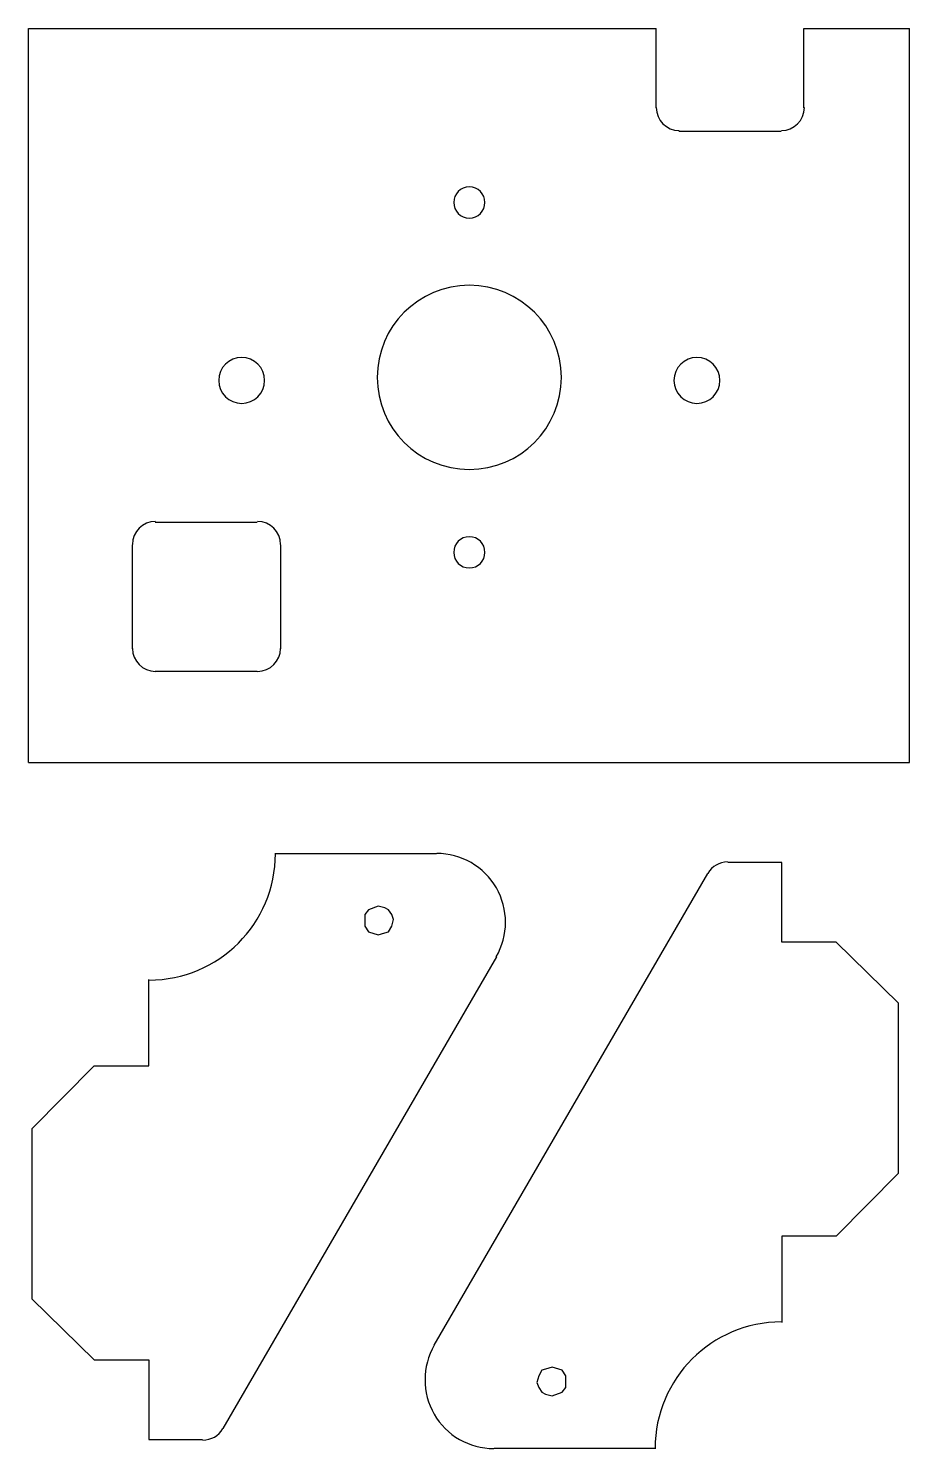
# Model space of a CAD drawing. Extents: x 6.5 to 37, y 242.5 to 291.7.
import ezdxf

# ---------------------------------------------------------------- set-up
doc = ezdxf.new("R2010")
doc.units = 0
doc.layers.add('Layer_1', color=7, linetype='CONTINUOUS')

msp = doc.modelspace()

# ---------------------------------------------------------------- linework, layer by layer
at = {"layer": 'Layer_1', "color": 7}
for points in [[(6.492342, 291.661515), (28.209342, 291.661515)], [(6.492342, 266.261515), (6.492342, 291.661515)], [(28.209342, 288.909849), (28.209342, 291.661515)], [(33.310508, 288.909849), (33.310508, 291.661515)], [(33.310508, 291.661515), (36.972342, 291.661515)], [(36.972342, 266.261515), (36.972342, 291.661515)], [(28.992508, 288.105515), (32.527342, 288.105515)], [(10.873842, 274.580015), (14.408675, 274.580015)], [(10.090675, 270.198515), (10.090675, 273.796849)], [(15.213008, 273.796849), (15.213008, 270.198515)], [(14.408675, 269.415349), (10.873842, 269.415349)], [(6.492342, 266.261515), (36.972342, 266.261515)], [(15.016028, 263.114978), (20.604028, 263.114978)], [(20.528198, 246.098403), (29.989698, 262.417903)], [(36.593698, 252.046236), (36.593698, 257.930569), (34.434698, 260.047236), (32.550865, 260.047236), (32.550865, 262.798903), (30.688198, 262.798903)], [(18.127528, 260.596144), (18.254528, 260.405644), (18.593195, 260.299811), (18.826028, 260.363311), (18.953028, 260.405644), (19.058862, 260.596144), (19.122362, 260.828978), (19.058862, 260.998311), (18.953028, 261.167644), (18.826028, 261.231144), (18.593195, 261.294644), (18.254528, 261.167644), (18.127528, 260.998311), (18.127528, 260.596144)], [(22.678362, 259.537811), (13.216862, 243.218311)], [(6.612862, 253.589978), (8.771862, 255.770147), (10.655695, 255.770147), (10.655695, 258.754644)], [(6.612862, 253.589978), (6.612862, 247.705644), (8.771862, 245.588978), (10.655695, 245.588978), (10.655695, 242.837311), (12.518362, 242.837311)], [(36.593698, 252.046236), (34.434698, 249.866069), (32.550865, 249.866069), (32.550865, 246.881569)], [(25.079031, 245.040069), (24.952031, 245.230569), (24.613365, 245.336403), (24.380531, 245.272903), (24.253531, 245.230569), (24.147698, 245.040069), (24.084198, 244.807236), (24.147698, 244.637903), (24.253531, 244.468569), (24.380531, 244.405069), (24.613365, 244.341569), (24.952031, 244.468569), (25.079031, 244.637903), (25.079031, 245.040069)], [(28.190531, 242.521236), (22.602531, 242.521236)]]:
    msp.add_lwpolyline(points, dxfattribs=at)
for points in [[(28.209342, 288.920432), (28.209342, 288.482056), (28.564716, 288.126682), (29.003092, 288.126682)], [(32.537925, 288.126682), (32.976301, 288.126682), (33.331675, 288.482056), (33.331675, 288.920432)], [(21.742925, 286.179349), (21.444829, 286.179349), (21.203175, 285.937694), (21.203175, 285.639599)], [(22.282675, 285.639599), (22.282675, 285.937694), (22.041021, 286.179349), (21.742925, 286.179349)], [(21.203175, 285.639599), (21.203175, 285.341503), (21.444829, 285.099849), (21.742925, 285.099849)], [(21.742925, 285.099849), (22.041021, 285.099849), (22.282675, 285.341503), (22.282675, 285.639599)], [(21.742925, 282.771515), (19.983576, 282.771515), (18.557342, 281.345281), (18.557342, 279.585932)], [(24.928508, 279.585932), (24.928508, 281.345281), (23.502274, 282.771515), (21.742925, 282.771515)], [(13.868925, 280.273849), (13.430549, 280.273849), (13.075175, 279.918475), (13.075175, 279.480099)], [(14.662675, 279.480099), (14.662675, 279.918475), (14.307301, 280.273849), (13.868925, 280.273849)], [(29.616925, 280.273849), (29.178549, 280.273849), (28.823175, 279.918475), (28.823175, 279.480099)], [(30.410675, 279.480099), (30.410675, 279.918475), (30.055301, 280.273849), (29.616925, 280.273849)], [(13.075175, 279.480099), (13.075175, 279.041723), (13.430549, 278.686349), (13.868925, 278.686349)], [(13.868925, 278.686349), (14.307301, 278.686349), (14.662675, 279.041723), (14.662675, 279.480099)], [(18.557342, 279.585932), (18.557342, 277.826583), (19.983576, 276.400349), (21.742925, 276.400349)], [(21.742925, 276.400349), (23.502274, 276.400349), (24.928508, 277.826583), (24.928508, 279.585932)], [(28.823175, 279.480099), (28.823175, 279.041723), (29.178549, 278.686349), (29.616925, 278.686349)], [(29.616925, 278.686349), (30.055301, 278.686349), (30.410675, 279.041723), (30.410675, 279.480099)], [(10.884425, 274.601182), (10.446049, 274.601182), (10.090675, 274.245808), (10.090675, 273.807432)], [(15.213008, 273.807432), (15.213008, 274.245808), (14.857634, 274.601182), (14.419258, 274.601182)], [(21.742925, 274.072015), (21.444829, 274.072015), (21.203175, 273.830361), (21.203175, 273.532265)], [(22.282675, 273.532265), (22.282675, 273.830361), (22.041021, 274.072015), (21.742925, 274.072015)], [(21.203175, 273.532265), (21.203175, 273.23417), (21.444829, 272.992515), (21.742925, 272.992515)], [(21.742925, 272.992515), (22.041021, 272.992515), (22.282675, 273.23417), (22.282675, 273.532265)], [(10.090675, 270.209099), (10.090675, 269.770723), (10.446049, 269.415349), (10.884425, 269.415349)], [(14.419258, 269.415349), (14.857634, 269.415349), (15.213008, 269.770723), (15.213008, 270.209099)], [(10.666278, 258.733478), (13.080269, 258.733478), (15.037195, 260.690403), (15.037195, 263.104394)], [(22.677956, 261.922408), (22.252882, 262.660265), (21.466152, 263.114978), (20.614612, 263.114978)], [(30.677615, 262.820069), (30.39457, 262.820069), (30.132941, 262.669347), (29.990957, 262.42449)], [(22.674586, 259.539216), (23.101746, 260.275868), (23.103031, 261.184551), (22.677956, 261.922408)], [(32.540281, 246.902736), (30.126291, 246.902736), (28.169365, 244.94581), (28.169365, 242.531819)], [(20.531974, 246.096997), (20.104814, 245.360345), (20.103529, 244.451663), (20.528604, 243.713806)], [(20.528604, 243.713806), (20.953678, 242.975949), (21.740407, 242.521236), (22.591948, 242.521236)], [(12.528945, 242.816144), (12.81199, 242.816144), (13.073619, 242.966867), (13.215603, 243.211724)]]:
    msp.add_open_spline(points, degree=3, dxfattribs=at)

doc.saveas('drawing.dxf')
